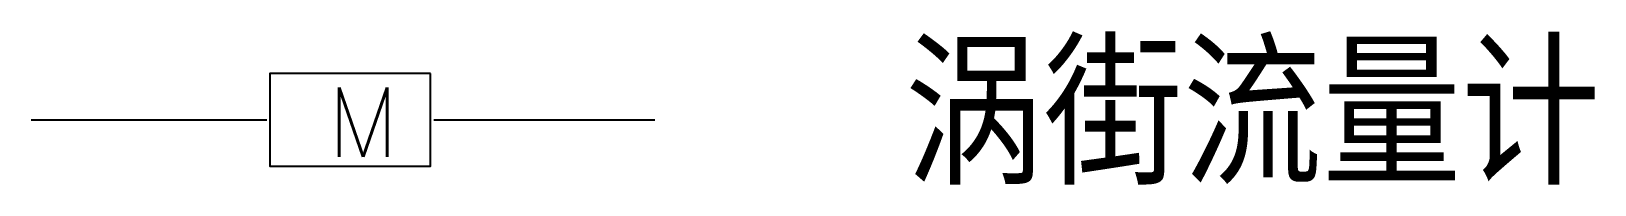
# Model space of a CAD drawing. Extents: x 976262 to 980759, y -1095253 to -1094810.
import ezdxf

# ---------------------------------------------------------------- set-up
doc = ezdxf.new("R2010")
doc.units = 0
doc.header["$LTSCALE"] = 1000
doc.header["$MEASUREMENT"] = 0
doc.layers.get('0').update_dxf_attribs({"linetype": 'CONTINUOUS'})
doc.layers.add('FM', color=3, linetype='CONTINUOUS')
doc.layers.add('pgl', color=4, linetype='CONTINUOUS')
doc.styles.add('HZ', font='txt', dxfattribs={"bigfont": 'hzfs.shx'})

msp = doc.modelspace()

# ---------------------------------------------------------------- linework, layer by layer
at = {"layer": 'FM'}
msp.add_lwpolyline([(977410.3, -1094932.4), (976948.1, -1094932.4), (976948.1, -1095199.2), (977410.3, -1095199.2), (977410.3, -1094932.4)], dxfattribs=at)
at = {"layer": 'pgl'}
for p, q in [((976262, -1095065.8), (976939.1, -1095065.8)), ((977419.4, -1095065.8), (978055.7, -1095065.8))]:
    msp.add_line(p, q, dxfattribs=at)

# ---------------------------------------------------------------- texts
at = {"color": 3, "style": 'HZ'}
for s, height, p in [('涡街流量计', 400.27, (978773.7, -1095252)), ('M', 200.1, (977113.6, -1095172.2))]:
    msp.add_text(s, height=height, dxfattribs=at).set_placement(p)

doc.saveas('drawing.dxf')
